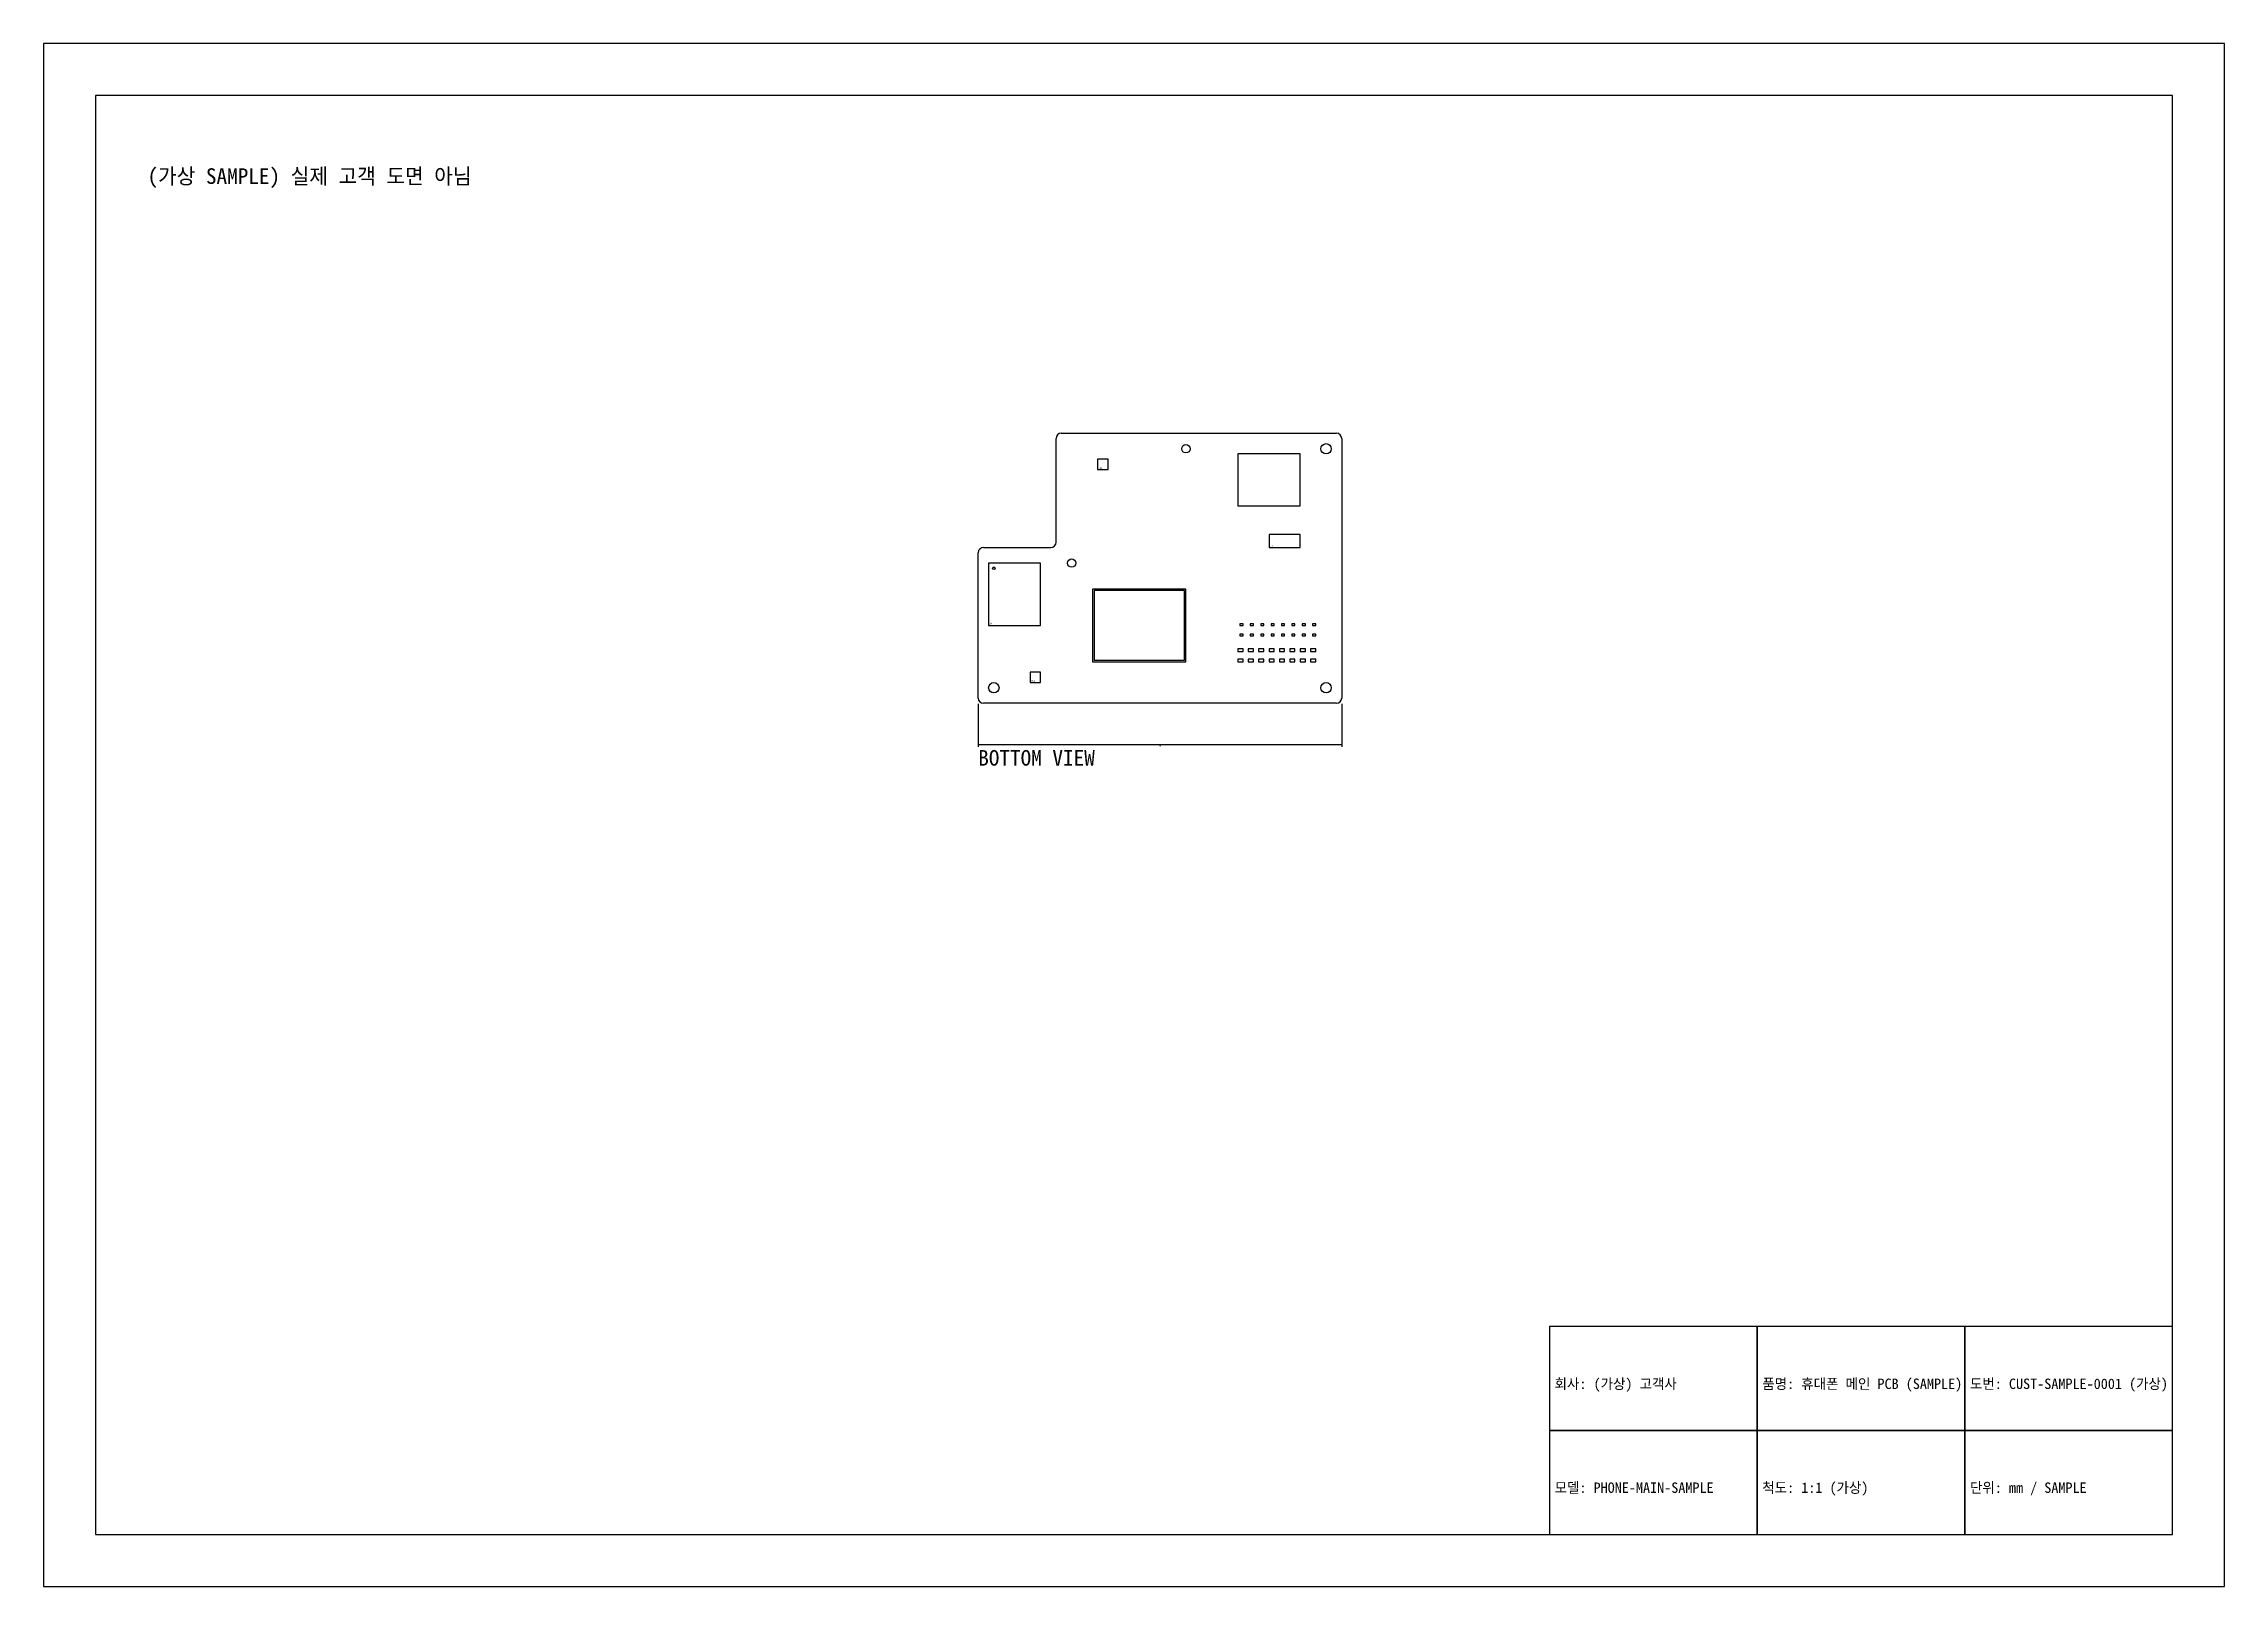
# Model space of a CAD drawing. Header units: metres. Extents: x 0 to 420, y 0 to 297.
import ezdxf

# ---------------------------------------------------------------- set-up
doc = ezdxf.new("R2010")
doc.units = ezdxf.units.M
for name, color, linetype in [('COMP_BOT', 7, 'Continuous'), ('COMP_DETAIL', 7, 'Continuous'), ('DIM', 7, 'Continuous'), ('FRAME', 7, 'Continuous'), ('HOLE', 7, 'Continuous'), ('OUTLINE', 7, 'Continuous'), ('TEXT', 7, 'Continuous')]:
    doc.layers.add(name, color=color, linetype=linetype)
doc.styles.add('OpenSansCondensed-Light', font='OpenSansCondensed-Light.ttf')
doc.dimstyles.new('EZDXF', dxfattribs={"dimtxt": 0.25, "dimasz": 0.175, "dimexe": 0.375, "dimexo": 0.125, "dimgap": 0.1, "dimtad": 1, "dimlfac": 100, "dimzin": 12, "dimdsep": 46, "dimtxsty": 'OpenSansCondensed-Light', "dimblk": 'ARCHTICK', "dimcen": 2.5, "dimazin": 3, "dimtfac": 0.5, "dimtmove": 2, "dimatfit": 3})

# ---------------------------------------------------------------- blocks, each defined once
blk = doc.blocks.new('_ARCHTICK')
at = {"color": 0, "linetype": 'BYBLOCK', "const_width": 0.15}
blk.add_lwpolyline([(-0.5, -0.5), (0.5, 0.5)], dxfattribs=at)

msp = doc.modelspace()

# ---------------------------------------------------------------- linework, layer by layer
at = {"layer": 'COMP_BOT'}
for points in [[(203, 215), (205, 215), (205, 217), (203, 217)], [(236, 200), (242, 200), (242, 202.5), (236, 202.5)], [(182, 185), (192, 185), (192, 197), (182, 197)], [(202, 178), (220, 178), (220, 192), (202, 192)], [(230.4, 185), (231, 185), (231, 185.3), (230.4, 185.3)], [(232.4, 185), (233, 185), (233, 185.3), (232.4, 185.3)], [(234.4, 185), (235, 185), (235, 185.3), (234.4, 185.3)], [(236.4, 185), (237, 185), (237, 185.3), (236.4, 185.3)], [(238.4, 185), (239, 185), (239, 185.3), (238.4, 185.3)], [(240.4, 185), (241, 185), (241, 185.3), (240.4, 185.3)], [(242.4, 185), (243, 185), (243, 185.3), (242.4, 185.3)], [(244.4, 185), (245, 185), (245, 185.3), (244.4, 185.3)], [(230.4, 183), (231, 183), (231, 183.3), (230.4, 183.3)], [(232.4, 183), (233, 183), (233, 183.3), (232.4, 183.3)], [(234.4, 183), (235, 183), (235, 183.3), (234.4, 183.3)], [(236.4, 183), (237, 183), (237, 183.3), (236.4, 183.3)], [(238.4, 183), (239, 183), (239, 183.3), (238.4, 183.3)], [(240.4, 183), (241, 183), (241, 183.3), (240.4, 183.3)], [(242.4, 183), (243, 183), (243, 183.3), (242.4, 183.3)], [(244.4, 183), (245, 183), (245, 183.3), (244.4, 183.3)], [(230, 180), (231, 180), (231, 180.5), (230, 180.5)], [(230, 178), (231, 178), (231, 178.5), (230, 178.5)], [(232, 180), (233, 180), (233, 180.5), (232, 180.5)], [(232, 178), (233, 178), (233, 178.5), (232, 178.5)], [(234, 180), (235, 180), (235, 180.5), (234, 180.5)], [(234, 178), (235, 178), (235, 178.5), (234, 178.5)], [(236, 180), (237, 180), (237, 180.5), (236, 180.5)], [(236, 178), (237, 178), (237, 178.5), (236, 178.5)], [(238, 180), (239, 180), (239, 180.5), (238, 180.5)], [(238, 178), (239, 178), (239, 178.5), (238, 178.5)], [(240, 180), (241, 180), (241, 180.5), (240, 180.5)], [(240, 178), (241, 178), (241, 178.5), (240, 178.5)], [(242, 180), (243, 180), (243, 180.5), (242, 180.5)], [(242, 178), (243, 178), (243, 178.5), (242, 178.5)], [(244, 180), (245, 180), (245, 180.5), (244, 180.5)], [(244, 178), (245, 178), (245, 178.5), (244, 178.5)], [(190, 174), (192, 174), (192, 176), (190, 176)]]:
    msp.add_lwpolyline(points, close=True, dxfattribs=at)
at = {"layer": 'COMP_DETAIL'}
msp.add_lwpolyline([(202.3, 178.3), (219.7, 178.3), (219.7, 191.7), (202.3, 191.7)], close=True, dxfattribs=at)
msp.add_circle((183, 196), 0.25, dxfattribs=at)
at = {"layer": 'FRAME'}
for points in [[(0, 0), (420, 0), (420, 297), (0, 297)], [(10, 10), (410, 10), (410, 287), (10, 287)], [(290, 10), (410, 10), (410, 50), (290, 50)], [(290, 30), (330, 30), (330, 50), (290, 50)], [(330, 30), (370, 30), (370, 50), (330, 50)], [(370, 30), (410, 30), (410, 50), (370, 50)], [(290, 10), (330, 10), (330, 30), (290, 30)], [(330, 10), (370, 10), (370, 30), (330, 30)], [(370, 10), (410, 10), (410, 30), (370, 30)]]:
    msp.add_lwpolyline(points, close=True, dxfattribs=at)
at = {"layer": 'HOLE'}
for centre, radius in [((220, 219), 0.8), ((247, 219), 1), ((198, 197), 0.8), ((183, 173), 1), ((247, 173), 1)]:
    msp.add_circle(centre, radius, dxfattribs=at)
at = {"layer": 'OUTLINE'}
for p, q in [((195, 201), (195, 221)), ((196, 222), (249, 222)), ((250, 221), (250, 171)), ((230, 218), (230, 208)), ((242, 218), (230, 218)), ((242, 208), (242, 218)), ((230, 208), (242, 208)), ((180, 171), (180, 199)), ((181, 200), (194, 200)), ((249, 170), (181, 170))]:
    msp.add_line(p, q, dxfattribs=at)
for centre, start, end in [((196, 221), 90, 180), ((249, 221), 0, 90), ((181, 199), 90, 180), ((194, 201), 270, 0), ((181, 171), 180, 270), ((249, 171), 270, 0)]:
    msp.add_arc(centre, 1, start, end, dxfattribs=at)

# ---------------------------------------------------------------- texts
at = {"layer": 'TEXT'}
for s, height, p in [('(가상 SAMPLE) 실제 고객 도면 아님', 3, (20, 270)), ('CL2', 0.3, (203.2, 215.2)), ('J3', 0.3, (236.2, 200.2)), ('J5', 0.3, (182.2, 185.2)), ('SH1', 0.3, (202.2, 178.2)), ('CL1', 0.3, (190.2, 174.2)), ('BOTTOM VIEW', 3, (180, 158)), ('회사: (가상) 고객사', 2, (291, 38)), ('품명: 휴대폰 메인 PCB (SAMPLE)', 2, (331, 38)), ('도번: CUST-SAMPLE-0001 (가상)', 2, (371, 38)), ('모델: PHONE-MAIN-SAMPLE', 2, (291, 18)), ('척도: 1:1 (가상)', 2, (331, 18)), ('단위: mm / SAMPLE', 2, (371, 18))]:
    msp.add_text(s, height=height, dxfattribs=at).set_placement(p)

# ---------------------------------------------------------------- dimensions: what is measured, and where the dimension line sits
at = {"layer": 'DIM'}
msp.add_linear_dim(base=(250, 162), p1=(250, 170), p2=(180, 170), dimstyle='EZDXF', override={"dimlfac": 1}, dxfattribs=at).render()

doc.saveas('drawing.dxf')
